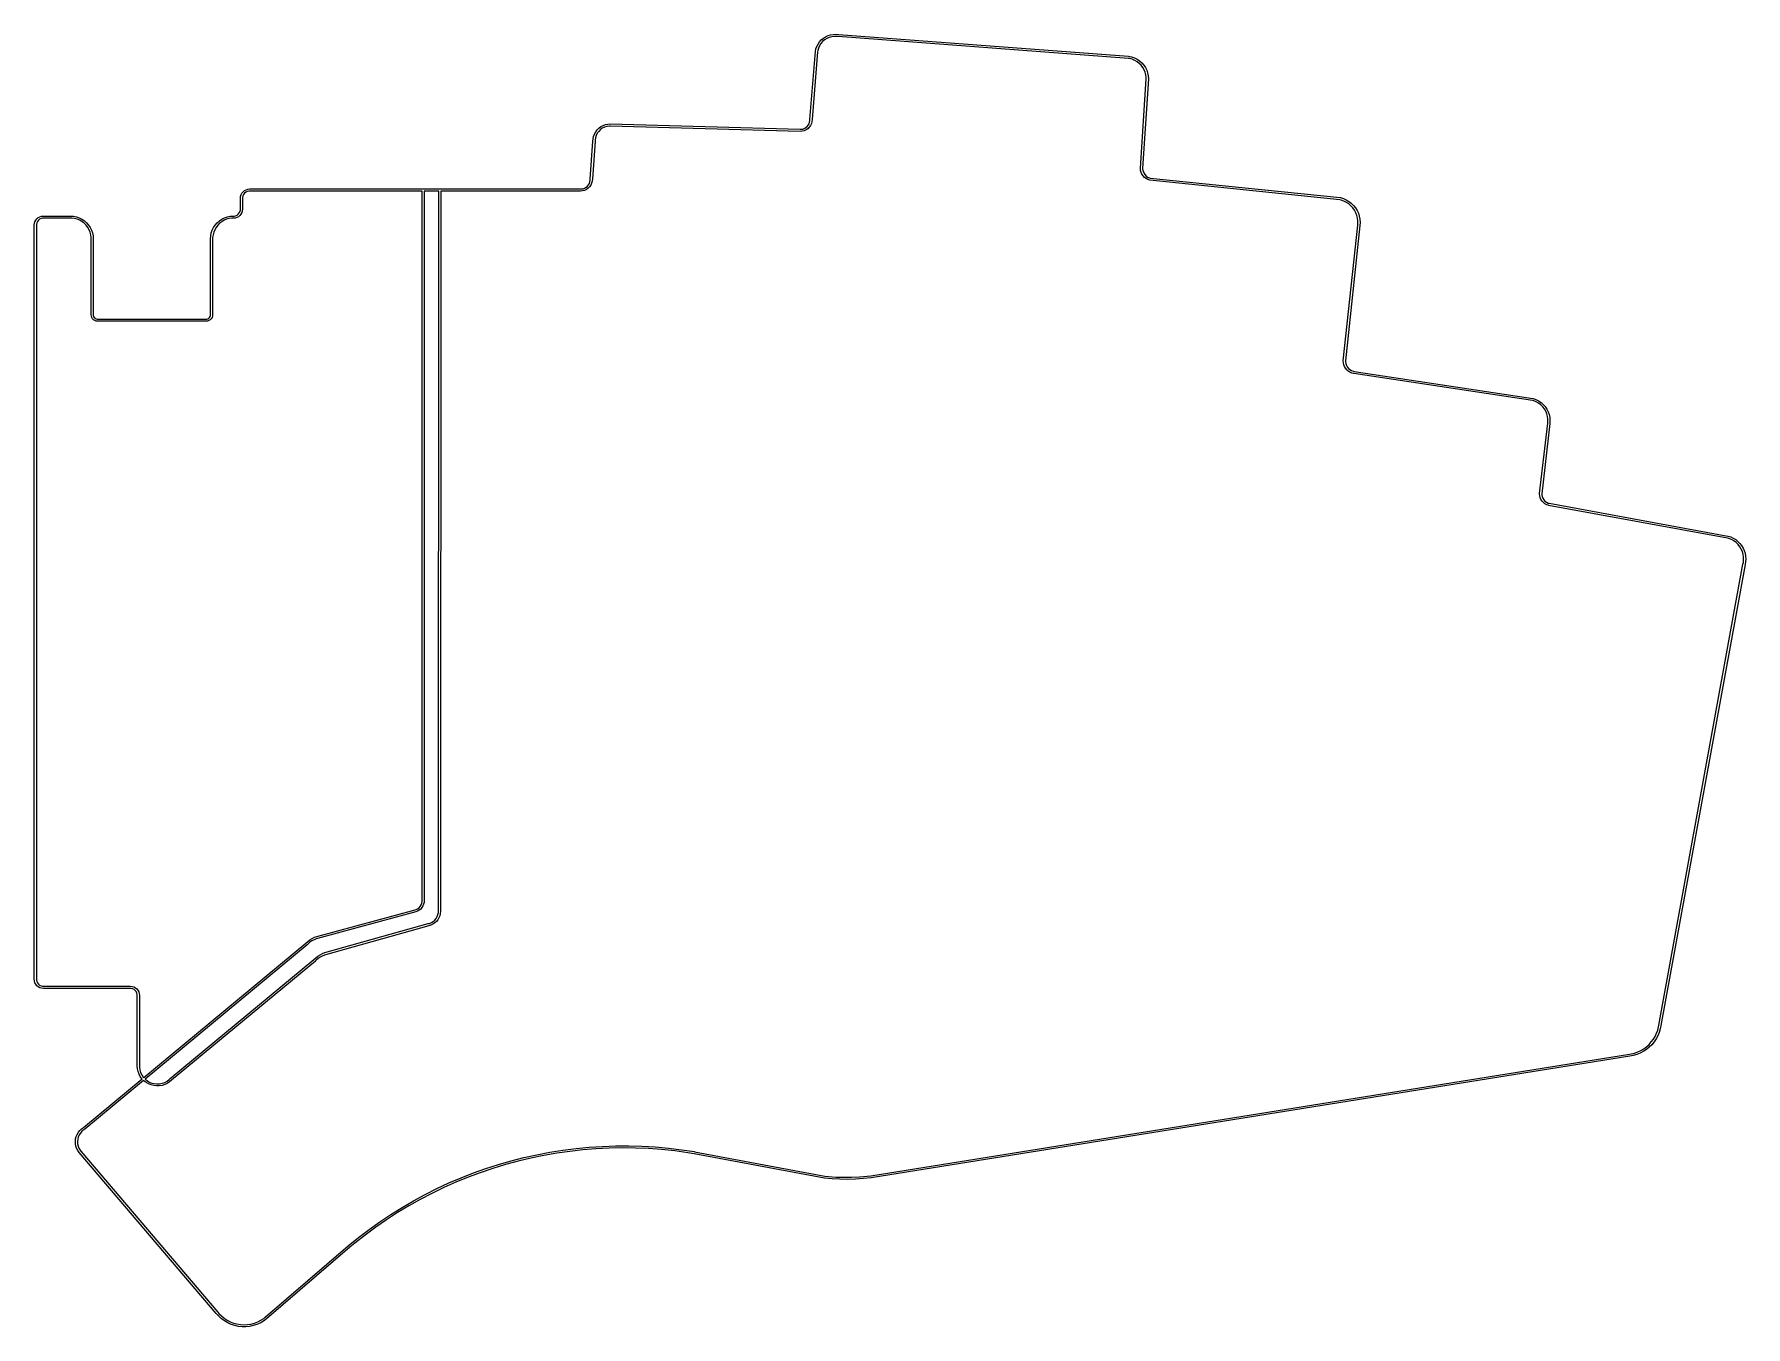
# Model space of a CAD drawing. Extents: x 33 to 193, y -142 to -21.
import ezdxf

# ---------------------------------------------------------------- set-up
doc = ezdxf.new("R2010")
doc.units = 0
doc.layers.add('BLACK', color=7, linetype='CONTINUOUS')

msp = doc.modelspace()

# ---------------------------------------------------------------- linework, layer by layer
at = {"layer": 'BLACK', "linetype": 'CONTINUOUS'}
for p, q in [((106.073, -22.5919), (106.125, -22.3476)), ((106.125, -22.3476), (106.208, -22.1121)), ((106.208, -22.1121), (106.321, -21.8897)), ((106.357, -22.265), (106.288, -22.4993)), ((106.321, -21.8897), (106.463, -21.684)), ((106.459, -22.0429), (106.357, -22.265)), ((106.591, -21.8377), (106.459, -22.0429)), ((106.463, -21.684), (106.63, -21.4988)), ((106.752, -21.6536), (106.591, -21.8377)), ((106.63, -21.4988), (106.821, -21.3372)), ((106.937, -21.4943), (106.752, -21.6536)), ((106.821, -21.3372), (107.031, -21.202)), ((107.143, -21.3633), (106.937, -21.4943)), ((107.031, -21.202), (107.256, -21.0955)), ((107.366, -21.2632), (107.143, -21.3633)), ((107.256, -21.0955), (107.494, -21.0197)), ((107.601, -21.196), (107.366, -21.2632)), ((107.494, -21.0197), (107.74, -20.9757)), ((107.843, -21.1631), (107.601, -21.196)), ((107.74, -20.9757), (107.99, -20.9645)), ((108.087, -21.1653), (107.843, -21.1631)), ((107.99, -20.9645), (108.23, -20.9854)), ((108.208, -21.1838), (108.087, -21.1653)), ((108.212, -21.1833), (108.208, -21.1837)), ((108.208, -21.1837), (108.208, -21.1838)), ((108.216, -21.1846), (108.212, -21.1833)), ((135.386, -23.2314), (108.216, -21.1846)), ((108.23, -20.9854), (108.231, -20.9852)), ((108.231, -20.9852), (135.404, -23.0322)), ((105.564, -28.9481), (106.072, -22.5981)), ((106.271, -22.6172), (105.764, -28.964)), ((106.072, -22.5981), (106.073, -22.5954)), ((106.073, -22.5954), (106.073, -22.5919)), ((106.073, -22.5919), (106.073, -22.5919)), ((106.288, -22.4993), (106.271, -22.6172)), ((135.509, -23.2477), (135.386, -23.2314)), ((135.404, -23.0322), (135.407, -23.0332)), ((135.407, -23.0332), (135.41, -23.0328)), ((135.41, -23.0328), (135.41, -23.0328)), ((135.41, -23.0328), (135.683, -23.0875)), ((135.753, -23.3136), (135.509, -23.2477)), ((135.683, -23.0875), (135.947, -23.1775)), ((135.987, -23.4107), (135.753, -23.3136)), ((135.947, -23.1775), (136.196, -23.301)), ((136.206, -23.5374), (135.987, -23.4107)), ((136.196, -23.301), (136.428, -23.456)), ((136.406, -23.6916), (136.206, -23.5374)), ((136.585, -23.8707), (136.406, -23.6916)), ((136.428, -23.456), (136.637, -23.6399)), ((136.739, -24.0715), (136.585, -23.8707)), ((136.637, -23.6399), (136.82, -23.8495)), ((136.82, -23.8495), (136.975, -24.0812)), ((136.521, -33.5216), (137.06, -25.1429)), ((137.26, -25.1525), (136.721, -33.5312)), ((136.865, -24.2906), (136.739, -24.0715)), ((136.962, -24.5244), (136.865, -24.2906)), ((137.027, -24.7688), (136.962, -24.5244)), ((136.975, -24.0812), (137.098, -24.3311)), ((137.06, -25.0196), (137.027, -24.7688)), ((137.06, -25.1429), (137.06, -25.0196)), ((137.098, -24.3311), (137.188, -24.5949)), ((137.188, -24.5949), (137.242, -24.8681)), ((137.242, -24.8681), (137.26, -25.1461)), ((137.26, -25.1461), (137.259, -25.1496)), ((137.259, -25.1496), (137.26, -25.1525)), ((137.26, -25.1461), (137.26, -25.1461)), ((85.3099, -30.5305), (85.3908, -30.3135)), ((85.3908, -30.3135), (85.5019, -30.1101)), ((85.5484, -30.4415), (85.4791, -30.6546)), ((85.5019, -30.1101), (85.6408, -29.9246)), ((85.6502, -30.2418), (85.5484, -30.4415)), ((85.6408, -29.9246), (85.8046, -29.7608)), ((85.7819, -30.0605), (85.6502, -30.2418)), ((85.9404, -29.902), (85.7819, -30.0605)), ((85.8046, -29.7608), (85.9901, -29.6219)), ((86.1217, -29.7702), (85.9404, -29.902)), ((85.9901, -29.6219), (86.1934, -29.5109)), ((86.3214, -29.6685), (86.1217, -29.7702)), ((86.1934, -29.5109), (86.4105, -29.4299)), ((86.5346, -29.5992), (86.3214, -29.6685)), ((86.4105, -29.4299), (86.6369, -29.3807)), ((86.756, -29.5642), (86.5346, -29.5992)), ((86.6369, -29.3807), (86.868, -29.3641)), ((86.8681, -29.5641), (86.756, -29.5642)), ((86.868, -29.3641), (86.868, -29.3641)), ((86.868, -29.3641), (86.8696, -29.3645)), ((104.645, -30.072), (86.8681, -29.5641)), ((86.8681, -29.5641), (86.8681, -29.5641)), ((86.8696, -29.3645), (86.8709, -29.3641)), ((86.8709, -29.3641), (104.649, -29.872)), ((104.646, -30.0716), (104.645, -30.072)), ((104.648, -30.072), (104.646, -30.0716)), ((104.842, -30.055), (104.648, -30.072)), ((104.649, -29.872), (104.728, -29.872)), ((104.728, -29.872), (104.886, -29.8442)), ((105.03, -30.0047), (104.842, -30.055)), ((104.886, -29.8442), (105.037, -29.7894)), ((105.206, -29.9225), (105.03, -30.0047)), ((105.037, -29.7894), (105.175, -29.7092)), ((105.175, -29.7092), (105.298, -29.6062)), ((105.365, -29.8109), (105.206, -29.9225)), ((105.298, -29.6062), (105.401, -29.4834)), ((105.503, -29.6734), (105.365, -29.8109)), ((105.401, -29.4834), (105.481, -29.3446)), ((105.481, -29.3446), (105.536, -29.194)), ((105.614, -29.514), (105.503, -29.6734)), ((105.536, -29.194), (105.564, -29.0362)), ((105.565, -28.9517), (105.564, -28.9481)), ((105.564, -28.9561), (105.565, -28.9517)), ((105.564, -29.0362), (105.564, -28.9561)), ((105.697, -29.3377), (105.614, -29.514)), ((105.747, -29.1498), (105.697, -29.3377)), ((105.763, -28.9652), (105.747, -29.1498)), ((105.764, -28.964), (105.763, -28.9652)), ((84.9903, -34.5369), (85.2443, -30.9809)), ((85.4438, -30.9952), (85.1897, -34.5511)), ((85.2443, -30.9809), (85.2446, -30.9802)), ((85.2446, -30.9802), (85.2606, -30.7569)), ((85.2606, -30.7569), (85.3099, -30.5305)), ((85.444, -30.9881), (85.443, -30.992)), ((85.443, -30.992), (85.4438, -30.9952)), ((85.4441, -30.876), (85.444, -30.9881)), ((85.4791, -30.6546), (85.4441, -30.876)), ((136.522, -33.5245), (136.521, -33.5216)), ((136.521, -33.528), (136.522, -33.5245)), ((136.536, -33.7173), (136.521, -33.528)), ((136.721, -33.5312), (136.721, -33.618)), ((136.721, -33.618), (136.755, -33.7947)), ((84.6014, -35.2972), (84.7242, -35.1942)), ((84.7242, -35.1942), (84.8272, -35.0714)), ((84.9289, -35.2614), (84.7913, -35.3989)), ((84.8272, -35.0714), (84.9073, -34.9326)), ((84.9073, -34.9326), (84.9622, -34.782)), ((85.0405, -35.102), (84.9289, -35.2614)), ((84.9622, -34.782), (84.99, -34.6241)), ((84.99, -34.544), (84.991, -34.5401)), ((84.99, -34.6241), (84.99, -34.544)), ((84.991, -34.5401), (84.9903, -34.5369)), ((85.1227, -34.9257), (85.0405, -35.102)), ((85.173, -34.7378), (85.1227, -34.9257)), ((85.1893, -34.5523), (85.173, -34.7378)), ((85.1897, -34.5511), (85.1893, -34.5523)), ((136.583, -33.9014), (136.536, -33.7173)), ((136.66, -34.0752), (136.583, -33.9014)), ((136.764, -34.2341), (136.66, -34.0752)), ((136.755, -33.7947), (136.821, -33.962)), ((136.893, -34.3736), (136.764, -34.2341)), ((136.821, -33.962), (136.918, -34.1137)), ((137.043, -34.4899), (136.893, -34.3736)), ((136.918, -34.1137), (137.042, -34.2444)), ((137.042, -34.2444), (137.188, -34.3495)), ((137.21, -34.5799), (137.043, -34.4899)), ((137.188, -34.3495), (137.351, -34.4253)), ((137.39, -34.6411), (137.21, -34.5799)), ((137.351, -34.4253), (137.431, -34.4453)), ((137.398, -34.6409), (137.39, -34.6411)), ((137.404, -34.6435), (137.398, -34.6409)), ((155.203, -36.4695), (137.404, -34.6435)), ((137.431, -34.4453), (155.23, -36.2713)), ((52.224, -36.322), (52.2406, -36.1539)), ((52.224, -36.3221), (52.224, -36.322)), ((52.224, -37.3381), (52.224, -36.3221)), ((52.224, -36.3221), (52.224, -36.3221)), ((52.2406, -36.1539), (52.2897, -35.9922)), ((52.2897, -35.9922), (52.3694, -35.8432)), ((52.3694, -35.8432), (52.4766, -35.7126)), ((52.4241, -36.2475), (52.424, -36.3221)), ((52.424, -36.3221), (52.424, -37.3381)), ((52.4573, -36.1021), (52.4241, -36.2475)), ((52.522, -35.9677), (52.4573, -36.1021)), ((52.4766, -35.7126), (52.6072, -35.6054)), ((52.615, -35.8511), (52.522, -35.9677)), ((52.6072, -35.6054), (52.7562, -35.5258)), ((52.7316, -35.7581), (52.615, -35.8511)), ((52.866, -35.6933), (52.7316, -35.7581)), ((52.7562, -35.5258), (52.9179, -35.4767)), ((53.0115, -35.6602), (52.866, -35.6933)), ((52.9179, -35.4767), (53.0857, -35.4602)), ((53.0861, -35.6601), (53.0115, -35.6602)), ((53.0857, -35.4602), (53.086, -35.4601)), ((53.086, -35.4601), (53.086, -35.4601)), ((53.086, -35.4601), (53.086, -35.4601)), ((53.086, -35.4601), (53.086, -35.4601)), ((53.086, -35.4601), (69.2883, -35.4601)), ((53.0861, -35.6601), (53.0861, -35.6601)), ((69.242, -35.6601), (53.0861, -35.6601)), ((69.242, -102.108), (69.242, -35.6601)), ((69.2883, -35.4601), (69.3087, -35.4667)), ((69.3087, -35.4667), (69.3111, -35.465)), ((69.3111, -35.465), (69.327, -35.465)), ((69.327, -35.465), (69.342, -35.4601)), ((69.342, -35.4601), (84.0739, -35.46)), ((69.442, -35.6601), (69.442, -102.108)), ((70.8126, -35.6601), (69.442, -35.6601)), ((70.766, -103.124), (70.8126, -35.6601)), ((71.0126, -35.6601), (70.966, -103.124)), ((84.0739, -35.66), (71.0126, -35.6601)), ((84.0739, -35.46), (84.0739, -35.46)), ((84.0739, -35.46), (84.0739, -35.46)), ((84.0739, -35.46), (84.1541, -35.46)), ((84.2677, -35.6431), (84.0739, -35.66)), ((84.0739, -35.66), (84.0739, -35.66)), ((84.1541, -35.46), (84.3119, -35.4322)), ((84.4556, -35.5927), (84.2677, -35.6431)), ((84.3119, -35.4322), (84.4626, -35.3774)), ((84.632, -35.5105), (84.4556, -35.5927)), ((84.4626, -35.3774), (84.6014, -35.2972)), ((84.7913, -35.3989), (84.632, -35.5105)), ((155.326, -36.4988), (155.203, -36.4695)), ((155.23, -36.2713), (155.235, -36.2737)), ((155.235, -36.2737), (155.243, -36.2735)), ((155.243, -36.2735), (155.52, -36.3574)), ((155.575, -36.5911), (155.326, -36.4988)), ((155.52, -36.3574), (155.784, -36.4741)), ((155.811, -36.7127), (155.575, -36.5911)), ((155.784, -36.4741), (156.033, -36.6217)), ((156.031, -36.8618), (155.811, -36.7127)), ((156.231, -37.0363), (156.031, -36.8618)), ((156.033, -36.6217), (156.262, -36.7982)), ((156.262, -36.7982), (156.469, -37.001)), ((32.9857, -38.5322), (33.0654, -38.3832)), ((33.0654, -38.3832), (33.1726, -38.2526)), ((33.1726, -38.2526), (33.3032, -38.1454)), ((33.311, -38.3911), (33.218, -38.5077)), ((33.3032, -38.1454), (33.4522, -38.0658)), ((33.4276, -38.2981), (33.311, -38.3911)), ((33.562, -38.2333), (33.4276, -38.2981)), ((33.4522, -38.0658), (33.6139, -38.0167)), ((33.7075, -38.2002), (33.562, -38.2333)), ((33.6139, -38.0167), (33.7817, -38.0002)), ((33.7821, -38.2001), (33.7075, -38.2002)), ((33.7817, -38.0002), (33.782, -38.0001)), ((33.782, -38.0001), (33.782, -38.0001)), ((33.782, -38.0001), (33.782, -38.0001)), ((33.782, -38.0001), (33.782, -38.0001)), ((33.782, -38.0001), (36.322, -38.0001)), ((36.322, -38.2001), (33.7821, -38.2001)), ((33.7821, -38.2001), (33.7821, -38.2001)), ((36.322, -38.0001), (36.3221, -38.0001)), ((36.4487, -38.2001), (36.322, -38.2001)), ((36.3221, -38.0001), (36.6003, -38.0183)), ((36.6998, -38.2331), (36.4487, -38.2001)), ((36.6003, -38.0183), (36.8738, -38.0727)), ((36.9444, -38.2987), (36.6998, -38.2331)), ((36.8738, -38.0727), (37.1379, -38.1624)), ((37.1784, -38.3956), (36.9444, -38.2987)), ((37.1379, -38.1624), (37.388, -38.2857)), ((37.3977, -38.5222), (37.1784, -38.3956)), ((37.388, -38.2857), (37.6199, -38.4406)), ((37.6199, -38.4406), (37.8296, -38.6245)), ((50.0545, -38.6245), (50.2642, -38.4407)), ((50.2642, -38.4407), (50.4961, -38.2857)), ((50.7057, -38.3956), (50.4864, -38.5222)), ((50.4961, -38.2857), (50.7462, -38.1624)), ((50.9397, -38.2987), (50.7057, -38.3956)), ((50.7462, -38.1624), (51.0103, -38.0727)), ((51.1843, -38.2331), (50.9397, -38.2987)), ((51.0103, -38.0727), (51.2838, -38.0183)), ((51.4354, -38.2001), (51.1843, -38.2331)), ((51.2838, -38.0183), (51.562, -38.0001)), ((51.562, -38.2001), (51.4354, -38.2001)), ((51.562, -38.0001), (51.562, -38.0001)), ((51.562, -38.0001), (51.562, -38.0001)), ((51.562, -38.0001), (51.5621, -38.0001)), ((51.7302, -38.1836), (51.562, -38.2001)), ((51.562, -38.2001), (51.562, -38.2001)), ((51.562, -38.2001), (51.562, -38.2001)), ((51.5621, -38.0001), (51.5621, -38.0001)), ((51.5621, -38.0001), (51.5624, -38.0001)), ((51.5624, -38.0001), (51.6366, -38.0002)), ((51.6366, -38.0002), (51.7821, -37.967)), ((51.8919, -38.1345), (51.7302, -38.1836)), ((51.7821, -37.967), (51.9165, -37.9022)), ((52.041, -38.0549), (51.8919, -38.1345)), ((51.9165, -37.9022), (52.0332, -37.8092)), ((52.0332, -37.8092), (52.1262, -37.6926)), ((52.1716, -37.9477), (52.041, -38.0549)), ((52.1262, -37.6926), (52.1909, -37.5581)), ((52.2788, -37.817), (52.1716, -37.9477)), ((52.1909, -37.5581), (52.2241, -37.4127)), ((52.2241, -37.4127), (52.224, -37.3381)), ((52.224, -37.3381), (52.224, -37.3381)), ((52.224, -37.3381), (52.224, -37.3381)), ((52.3585, -37.668), (52.2788, -37.817)), ((52.4075, -37.5062), (52.3585, -37.668)), ((52.424, -37.3381), (52.4075, -37.5062)), ((52.424, -37.3381), (52.424, -37.3381)), ((156.409, -37.2336), (156.231, -37.0363)), ((156.562, -37.4509), (156.409, -37.2336)), ((156.469, -37.001), (156.649, -37.2272)), ((156.688, -37.685), (156.562, -37.4509)), ((156.649, -37.2272), (156.801, -37.4734)), ((156.784, -37.9325), (156.688, -37.685)), ((156.85, -38.1899), (156.784, -37.9325)), ((156.801, -37.4734), (156.922, -37.7361)), ((156.885, -38.4533), (156.85, -38.1899)), ((156.887, -38.7189), (156.885, -38.4533)), ((156.922, -37.7361), (157.011, -38.0115)), ((157.011, -38.0115), (157.066, -38.2955)), ((157.066, -38.2955), (157.086, -38.5841)), ((32.92, -38.862), (32.9366, -38.6939)), ((32.92, -38.8621), (32.92, -38.862)), ((32.92, -109.474), (32.92, -38.8621)), ((32.92, -38.8621), (32.92, -38.8621)), ((32.9366, -38.6939), (32.9857, -38.5322)), ((33.1201, -38.7875), (33.12, -38.8621)), ((33.12, -38.8621), (33.12, -109.474)), ((33.1533, -38.6421), (33.1201, -38.7875)), ((33.218, -38.5077), (33.1533, -38.6421)), ((37.5986, -38.6764), (37.3977, -38.5222)), ((37.7777, -38.8555), (37.5986, -38.6764)), ((37.9319, -39.0564), (37.7777, -38.8555)), ((37.8296, -38.6245), (38.0135, -38.8342)), ((38.0585, -39.2757), (37.9319, -39.0564)), ((38.0135, -38.8342), (38.1684, -39.0661)), ((38.1554, -39.5097), (38.0585, -39.2757)), ((38.221, -39.7543), (38.1554, -39.5097)), ((38.1684, -39.0661), (38.2917, -39.3162)), ((38.254, -40.0054), (38.221, -39.7543)), ((38.254, -40.1321), (38.254, -40.0054)), ((38.2917, -39.3162), (38.3814, -39.5803)), ((38.3814, -39.5803), (38.4358, -39.8538)), ((38.4358, -39.8538), (38.454, -40.132)), ((49.43, -40.1321), (49.4483, -39.8538)), ((49.4483, -39.8538), (49.5027, -39.5803)), ((49.5027, -39.5803), (49.5924, -39.3162)), ((49.5924, -39.3162), (49.7157, -39.0661)), ((49.6301, -40.0054), (49.63, -40.1321)), ((49.6631, -39.7543), (49.6301, -40.0054)), ((49.7287, -39.5097), (49.6631, -39.7543)), ((49.7157, -39.0661), (49.8706, -38.8342)), ((49.8256, -39.2757), (49.7287, -39.5097)), ((49.9522, -39.0564), (49.8256, -39.2757)), ((49.8706, -38.8342), (50.0545, -38.6245)), ((50.1064, -38.8555), (49.9522, -39.0564)), ((50.2855, -38.6764), (50.1064, -38.8555)), ((50.4864, -38.5222), (50.2855, -38.6764)), ((155.51, -51.5513), (156.873, -38.8513)), ((157.071, -38.8727), (155.709, -51.5673)), ((156.873, -38.851), (156.887, -38.7189)), ((156.873, -38.8512), (156.873, -38.851)), ((156.873, -38.8513), (156.873, -38.8512)), ((157.086, -38.5841), (157.071, -38.8726)), ((157.071, -38.8726), (157.071, -38.8727)), ((38.254, -47.2441), (38.254, -40.1321)), ((38.254, -40.1321), (38.254, -40.1321)), ((38.454, -40.132), (38.454, -40.1321)), ((38.454, -40.1321), (38.454, -40.1321)), ((38.454, -40.1321), (38.454, -40.1321)), ((38.454, -40.1321), (38.454, -40.1321)), ((38.454, -40.1321), (38.454, -47.2441)), ((49.43, -47.2441), (49.43, -40.1321)), ((49.43, -40.1321), (49.43, -40.1321)), ((49.43, -40.1321), (49.43, -40.1321)), ((49.63, -40.1321), (49.63, -47.2441)), ((38.2693, -47.3794), (38.254, -47.2441)), ((38.254, -47.2441), (38.254, -47.2441)), ((38.3142, -47.5079), (38.2693, -47.3794)), ((38.3867, -47.6232), (38.3142, -47.5079)), ((38.483, -47.7194), (38.3867, -47.6232)), ((38.454, -47.2441), (38.454, -47.2441)), ((38.454, -47.2441), (38.454, -47.2441)), ((38.454, -47.2441), (38.454, -47.2441)), ((38.454, -47.2441), (38.454, -47.2441)), ((38.454, -47.2441), (38.454, -47.2978)), ((38.454, -47.2978), (38.4818, -47.4016)), ((38.4818, -47.4016), (38.5355, -47.4946)), ((38.5982, -47.7919), (38.483, -47.7194)), ((38.5355, -47.4946), (38.6115, -47.5706)), ((38.7268, -47.8368), (38.5982, -47.7919)), ((38.6115, -47.5706), (38.7046, -47.6243)), ((38.7046, -47.6243), (38.8083, -47.6521)), ((38.862, -47.8521), (38.7268, -47.8368)), ((38.8083, -47.6521), (38.862, -47.6521)), ((38.862, -47.6521), (38.862, -47.6521)), ((38.862, -47.6521), (38.862, -47.6521)), ((38.862, -47.6521), (49.022, -47.6521)), ((38.8621, -47.8521), (38.862, -47.8521)), ((38.862, -47.8521), (38.862, -47.8521)), ((49.022, -47.8521), (38.8621, -47.8521)), ((49.022, -47.6521), (49.0221, -47.6521)), ((49.1574, -47.8369), (49.022, -47.8521)), ((49.022, -47.8521), (49.022, -47.8521)), ((49.0221, -47.6521), (49.0221, -47.6521)), ((49.0221, -47.6521), (49.0221, -47.6521)), ((49.0221, -47.6521), (49.0223, -47.6521)), ((49.0223, -47.6521), (49.0758, -47.6522)), ((49.0758, -47.6522), (49.1796, -47.6243)), ((49.2859, -47.7919), (49.1574, -47.8369)), ((49.1796, -47.6243), (49.2726, -47.5706)), ((49.2726, -47.5706), (49.3486, -47.4946)), ((49.4012, -47.7195), (49.2859, -47.7919)), ((49.3486, -47.4946), (49.4023, -47.4016)), ((49.4975, -47.6232), (49.4012, -47.7195)), ((49.4023, -47.4016), (49.4301, -47.2978)), ((49.4301, -47.2978), (49.43, -47.2441)), ((49.43, -47.2441), (49.4301, -47.2441)), ((49.4301, -47.2441), (49.43, -47.2441)), ((49.5699, -47.5079), (49.4975, -47.6232)), ((49.6148, -47.3794), (49.5699, -47.5079)), ((49.63, -47.2441), (49.6148, -47.3794)), ((49.63, -47.2441), (49.63, -47.2441)), ((155.509, -51.562), (155.511, -51.5561)), ((155.523, -51.7457), (155.509, -51.562)), ((155.509, -51.562), (155.509, -51.562)), ((155.511, -51.5561), (155.51, -51.5513)), ((155.565, -51.9252), (155.523, -51.7457)), ((155.634, -52.0962), (155.565, -51.9252)), ((155.728, -52.2547), (155.634, -52.0962)), ((155.709, -51.5673), (155.71, -51.6488)), ((155.71, -51.6488), (155.739, -51.8198)), ((155.844, -52.3972), (155.728, -52.2547)), ((155.739, -51.8198), (155.798, -51.9832)), ((155.798, -51.9832), (155.883, -52.1343)), ((155.982, -52.5203), (155.844, -52.3972)), ((155.883, -52.1343), (155.993, -52.2685)), ((156.136, -52.6211), (155.982, -52.5203)), ((155.993, -52.2685), (156.124, -52.3819)), ((156.124, -52.3819), (156.273, -52.4713)), ((156.304, -52.6973), (156.136, -52.6211)), ((156.273, -52.4713), (156.435, -52.5339)), ((156.481, -52.7471), (156.304, -52.6973)), ((156.435, -52.5339), (156.518, -52.5505)), ((156.484, -52.7469), (156.481, -52.7471)), ((156.481, -52.7471), (156.481, -52.7471)), ((156.486, -52.7479), (156.484, -52.7469)), ((173.238, -55.2724), (156.486, -52.7479)), ((156.518, -52.5505), (173.274, -55.0755)), ((173.355, -55.3042), (173.238, -55.2724)), ((173.274, -55.0755), (173.279, -55.0779)), ((173.279, -55.0779), (173.285, -55.0779)), ((173.285, -55.0779), (173.285, -55.0779)), ((173.285, -55.0779), (173.549, -55.1686)), ((173.589, -55.4019), (173.355, -55.3042)), ((173.549, -55.1686), (173.799, -55.2926)), ((173.808, -55.5292), (173.589, -55.4019)), ((173.799, -55.2926), (174.03, -55.448)), ((174.008, -55.6837), (173.808, -55.5292)), ((174.188, -55.863), (174.008, -55.6837)), ((174.03, -55.448), (174.239, -55.632)), ((174.342, -56.0639), (174.188, -55.863)), ((174.239, -55.632), (174.423, -55.8416)), ((174.469, -56.2831), (174.342, -56.0639)), ((174.423, -55.8416), (174.578, -56.0733)), ((174.578, -56.0733), (174.702, -56.3231)), ((173.891, -63.9966), (174.653, -57.3926)), ((174.851, -57.4165), (174.09, -64.0138)), ((174.567, -56.517), (174.469, -56.2831)), ((174.633, -56.7615), (174.567, -56.517)), ((174.667, -57.0126), (174.633, -56.7615)), ((174.653, -57.3917), (174.669, -57.266)), ((174.653, -57.3922), (174.653, -57.3917)), ((174.653, -57.3917), (174.653, -57.3917)), ((174.653, -57.3926), (174.653, -57.3922)), ((174.669, -57.266), (174.667, -57.0126)), ((174.702, -56.3231), (174.793, -56.5868)), ((174.793, -56.5868), (174.848, -56.86)), ((174.848, -56.86), (174.868, -57.1382)), ((174.868, -57.1382), (174.851, -57.4153)), ((174.851, -57.4153), (174.851, -57.4155)), ((174.851, -57.4155), (174.851, -57.4164)), ((174.851, -57.4164), (174.851, -57.4165)), ((174.851, -57.4165), (174.851, -57.4165)), ((173.89, -64.0081), (173.892, -64.0017)), ((173.905, -64.1922), (173.89, -64.0081)), ((173.89, -64.0081), (173.89, -64.0081)), ((173.892, -64.0017), (173.891, -63.9966)), ((174.09, -64.0138), (174.09, -64.0951)), ((174.09, -64.0951), (174.123, -64.266)), ((173.951, -64.3712), (173.905, -64.1922)), ((174.025, -64.5403), (173.951, -64.3712)), ((174.126, -64.6949), (174.025, -64.5403)), ((174.123, -64.266), (174.187, -64.4277)), ((174.252, -64.8306), (174.126, -64.6949)), ((174.187, -64.4277), (174.281, -64.5743)), ((174.398, -64.9437), (174.252, -64.8306)), ((174.281, -64.5743), (174.4, -64.7008)), ((174.56, -65.0313), (174.398, -64.9437)), ((174.4, -64.7008), (174.542, -64.8024)), ((174.542, -64.8024), (174.699, -64.8757)), ((174.735, -65.0907), (174.56, -65.0313)), ((174.699, -64.8757), (174.781, -64.8959)), ((174.739, -65.0907), (174.735, -65.0907)), ((174.735, -65.0907), (174.735, -65.0907)), ((174.742, -65.0921), (174.739, -65.0907)), ((191.495, -68.1698), (174.742, -65.0921)), ((174.781, -64.8959), (191.534, -67.9737)), ((191.619, -68.2008), (191.495, -68.1698)), ((191.534, -67.9737), (191.537, -67.9751)), ((191.537, -67.9751), (191.54, -67.975)), ((191.54, -67.975), (191.54, -67.975)), ((191.54, -67.975), (191.793, -68.0547)), ((191.862, -68.2968), (191.619, -68.2008)), ((191.793, -68.0547), (192.034, -68.1643)), ((192.09, -68.4237), (191.862, -68.2968)), ((192.034, -68.1643), (192.261, -68.3021)), ((192.3, -68.5793), (192.09, -68.4237)), ((192.261, -68.3021), (192.469, -68.4663)), ((192.488, -68.7611), (192.3, -68.5793)), ((192.469, -68.4663), (192.655, -68.6543)), ((192.651, -68.9658), (192.488, -68.7611)), ((192.655, -68.6543), (192.818, -68.8634)), ((192.818, -68.8634), (192.955, -69.0907)), ((192.786, -69.19), (192.651, -68.9658)), ((192.89, -69.4298), (192.786, -69.19)), ((192.962, -69.6812), (192.89, -69.4298)), ((192.943, -70.5878), (192.975, -70.461)), ((192.955, -69.0907), (193.063, -69.3327)), ((193, -69.9398), (192.962, -69.6812)), ((192.975, -70.461), (193.005, -70.2012)), ((193.005, -70.2012), (193, -69.9398)), ((193.063, -69.3327), (193.141, -69.5859)), ((193.186, -70.3758), (193.138, -70.6295)), ((193.141, -69.5859), (193.187, -69.8468)), ((193.203, -70.1113), (193.186, -70.3758)), ((193.187, -69.8468), (193.203, -70.1113)), ((185.068, -113.769), (192.942, -70.5941)), ((193.138, -70.63), (185.264, -113.805)), ((192.942, -70.5941), (192.943, -70.5915)), ((192.943, -70.5915), (192.943, -70.5878)), ((192.943, -70.5878), (192.943, -70.5878)), ((193.138, -70.6295), (193.138, -70.63)), ((69.0669, -102.653), (69.153, -102.511)), ((69.153, -102.511), (69.212, -102.355)), ((69.212, -102.355), (69.242, -102.191)), ((69.242, -102.191), (69.242, -102.108)), ((69.242, -102.108), (69.242, -102.108)), ((69.242, -102.108), (69.242, -102.108)), ((69.3864, -102.456), (69.3182, -102.619)), ((69.4281, -102.284), (69.3864, -102.456)), ((69.442, -102.108), (69.4281, -102.284)), ((69.442, -102.108), (69.442, -102.108)), ((59.3887, -105.464), (68.6011, -102.982)), ((68.6544, -103.175), (59.4431, -105.657)), ((68.6011, -102.982), (68.6781, -102.958)), ((68.656, -103.174), (68.6544, -103.175)), ((68.6582, -103.173), (68.656, -103.174)), ((68.8223, -103.108), (68.6582, -103.174)), ((68.6582, -103.174), (68.6582, -103.173)), ((68.6781, -102.958), (68.8255, -102.88)), ((68.9739, -103.017), (68.8223, -103.108)), ((68.8255, -102.88), (68.9565, -102.778)), ((68.9565, -102.778), (69.0669, -102.653)), ((69.1093, -102.903), (68.9739, -103.017)), ((69.225, -102.769), (69.1093, -102.903)), ((69.3182, -102.619), (69.225, -102.769)), ((69.925, -104.251), (70.1127, -104.179)), ((70.1127, -104.179), (70.2851, -104.075)), ((70.2851, -104.075), (70.4374, -103.943)), ((70.5867, -104.07), (70.4314, -104.21)), ((70.4374, -103.943), (70.5649, -103.788)), ((70.5649, -103.788), (70.6639, -103.612)), ((70.719, -103.909), (70.5867, -104.07)), ((70.6639, -103.612), (70.7316, -103.423)), ((70.8252, -103.729), (70.719, -103.909)), ((70.7316, -103.423), (70.766, -103.225)), ((70.766, -103.225), (70.766, -103.124)), ((70.766, -103.124), (70.7661, -103.124)), ((70.7661, -103.124), (70.766, -103.124)), ((70.9028, -103.536), (70.8252, -103.729)), ((70.9502, -103.332), (70.9028, -103.536)), ((70.966, -103.124), (70.9502, -103.332)), ((70.966, -103.124), (70.966, -103.124)), ((58.7262, -105.789), (58.9349, -105.661)), ((59.1306, -105.781), (58.9324, -105.891)), ((58.9349, -105.661), (59.1546, -105.553)), ((59.3382, -105.691), (59.1306, -105.781)), ((59.1546, -105.553), (59.3835, -105.466)), ((59.4431, -105.657), (59.3382, -105.691)), ((59.3835, -105.466), (59.3835, -105.466)), ((59.3835, -105.466), (59.3866, -105.466)), ((59.3866, -105.466), (59.3887, -105.464)), ((60.1496, -106.988), (69.819, -104.273)), ((69.8731, -104.465), (60.2056, -107.18)), ((69.819, -104.273), (69.8225, -104.273)), ((69.8225, -104.273), (69.8264, -104.271)), ((69.8264, -104.271), (69.925, -104.251)), ((69.8264, -104.271), (69.8264, -104.271)), ((69.8739, -104.465), (69.8731, -104.465)), ((70.0667, -104.411), (69.8739, -104.465)), ((70.2567, -104.324), (70.0667, -104.411)), ((70.4314, -104.21), (70.2567, -104.324)), ((43.1701, -118.688), (58.3562, -106.095)), ((58.4839, -106.249), (43.3069, -118.835)), ((58.3562, -106.095), (58.5305, -105.936)), ((58.3562, -106.095), (58.3562, -106.095)), ((58.4862, -106.245), (58.4839, -106.249)), ((58.4908, -106.243), (58.4862, -106.245)), ((58.5708, -106.163), (58.4908, -106.243)), ((58.4908, -106.243), (58.4908, -106.243)), ((58.5305, -105.936), (58.7262, -105.789)), ((58.7452, -106.018), (58.5708, -106.163)), ((58.9324, -105.891), (58.7452, -106.018)), ((59.2924, -107.46), (59.4882, -107.313)), ((59.4882, -107.313), (59.6969, -107.185)), ((59.8926, -107.305), (59.6944, -107.415)), ((59.6969, -107.185), (59.9166, -107.077)), ((60.1002, -107.215), (59.8926, -107.305)), ((59.9166, -107.077), (60.1455, -106.99)), ((60.2056, -107.18), (60.1002, -107.215)), ((60.1455, -106.99), (60.1455, -106.99)), ((60.1455, -106.99), (60.148, -106.99)), ((60.148, -106.99), (60.1496, -106.988)), ((45.6498, -118.776), (59.1183, -107.619)), ((59.2458, -107.773), (45.7774, -118.93)), ((59.1183, -107.619), (59.2924, -107.46)), ((59.1183, -107.619), (59.1183, -107.619)), ((59.2481, -107.769), (59.2458, -107.773)), ((59.2528, -107.767), (59.2481, -107.769)), ((59.3328, -107.687), (59.2528, -107.767)), ((59.5072, -107.542), (59.3328, -107.687)), ((59.6944, -107.415), (59.5072, -107.542)), ((32.9366, -109.642), (32.92, -109.474)), ((32.92, -109.474), (32.92, -109.474)), ((32.9856, -109.804), (32.9366, -109.642)), ((33.0653, -109.953), (32.9856, -109.804)), ((33.1725, -110.084), (33.0653, -109.953)), ((33.12, -109.474), (33.12, -109.474)), ((33.12, -109.474), (33.12, -109.474)), ((33.12, -109.474), (33.12, -109.474)), ((33.12, -109.474), (33.12, -109.474)), ((33.12, -109.474), (33.12, -109.549)), ((33.12, -109.549), (33.1532, -109.694)), ((33.1532, -109.694), (33.218, -109.829)), ((33.3031, -110.191), (33.1725, -110.084)), ((33.218, -109.829), (33.311, -109.945)), ((33.4522, -110.27), (33.3031, -110.191)), ((33.311, -109.945), (33.4276, -110.038)), ((33.4276, -110.038), (33.562, -110.103)), ((33.6139, -110.32), (33.4522, -110.27)), ((33.562, -110.103), (33.7075, -110.136)), ((33.782, -110.336), (33.6139, -110.32)), ((33.7075, -110.136), (33.782, -110.136)), ((33.782, -110.136), (33.782, -110.136)), ((33.782, -110.136), (33.782, -110.136)), ((33.782, -110.136), (41.91, -110.136)), ((33.7821, -110.336), (33.782, -110.336)), ((33.782, -110.336), (33.782, -110.336)), ((41.91, -110.336), (33.7821, -110.336)), ((41.91, -110.136), (41.91, -110.136)), ((41.91, -110.136), (41.9101, -110.136)), ((41.9846, -110.336), (41.91, -110.336)), ((41.9101, -110.136), (42.0782, -110.153)), ((42.1301, -110.369), (41.9846, -110.336)), ((42.0782, -110.153), (42.2399, -110.202)), ((42.2645, -110.434), (42.1301, -110.369)), ((42.2399, -110.202), (42.3889, -110.281)), ((42.3811, -110.527), (42.2645, -110.434)), ((42.4741, -110.644), (42.3811, -110.527)), ((42.3889, -110.281), (42.5196, -110.389)), ((42.5196, -110.389), (42.6268, -110.519)), ((42.6268, -110.519), (42.7064, -110.668)), ((42.5388, -110.778), (42.4741, -110.644)), ((42.572, -110.923), (42.5388, -110.778)), ((42.572, -110.998), (42.572, -110.923)), ((42.572, -117.602), (42.572, -110.998)), ((42.572, -110.998), (42.572, -110.998)), ((42.7064, -110.668), (42.7555, -110.83)), ((42.7555, -110.83), (42.772, -110.998)), ((42.772, -110.998), (42.772, -110.998)), ((42.772, -110.998), (42.772, -110.998)), ((42.772, -110.998), (42.772, -110.998)), ((42.772, -110.998), (42.772, -110.998)), ((42.772, -110.998), (42.772, -117.602)), ((185.043, -113.93), (185.067, -113.772)), ((185.067, -113.772), (185.068, -113.77)), ((185.068, -113.77), (185.068, -113.769)), ((184.143, -115.593), (184.359, -115.358)), ((184.359, -115.358), (184.551, -115.102)), ((184.615, -115.35), (184.398, -115.611)), ((184.551, -115.102), (184.717, -114.829)), ((184.805, -115.069), (184.615, -115.35)), ((184.717, -114.829), (184.855, -114.54)), ((184.966, -114.771), (184.805, -115.069)), ((184.855, -114.54), (184.964, -114.24)), ((184.964, -114.24), (185.043, -113.93)), ((185.098, -114.458), (184.966, -114.771)), ((185.197, -114.134), (185.098, -114.458)), ((185.264, -113.805), (185.197, -114.134)), ((185.264, -113.805), (185.264, -113.805)), ((111.266, -127.884), (182.307, -116.494)), ((182.337, -116.692), (111.296, -128.081)), ((182.307, -116.494), (182.308, -116.494)), ((182.308, -116.494), (182.309, -116.493)), ((182.309, -116.493), (182.468, -116.471)), ((182.309, -116.493), (182.309, -116.493)), ((182.338, -116.691), (182.337, -116.692)), ((182.337, -116.692), (182.337, -116.692)), ((182.339, -116.691), (182.338, -116.691)), ((182.67, -116.628), (182.339, -116.691)), ((182.339, -116.691), (182.339, -116.691)), ((182.468, -116.471), (182.778, -116.397)), ((182.995, -116.533), (182.67, -116.628)), ((182.778, -116.397), (183.08, -116.291)), ((183.31, -116.406), (182.995, -116.533)), ((183.08, -116.291), (183.371, -116.157)), ((183.61, -116.248), (183.31, -116.406)), ((183.371, -116.157), (183.646, -115.995)), ((183.893, -116.062), (183.61, -116.248)), ((183.646, -115.995), (183.904, -115.806)), ((184.157, -115.849), (183.893, -116.062)), ((183.904, -115.806), (184.143, -115.593)), ((184.398, -115.611), (184.157, -115.849)), ((42.5721, -117.602), (42.572, -117.602)), ((42.5901, -117.862), (42.5721, -117.602)), ((42.644, -118.117), (42.5901, -117.862)), ((42.7327, -118.362), (42.644, -118.117)), ((42.8545, -118.593), (42.7327, -118.362)), ((42.772, -117.602), (42.7721, -117.602)), ((42.7721, -117.602), (42.7721, -117.726)), ((42.7721, -117.726), (42.8086, -117.971)), ((42.8086, -117.971), (42.8808, -118.209)), ((43.007, -118.804), (42.8545, -118.593)), ((42.8808, -118.209), (42.9871, -118.433)), ((42.9871, -118.433), (43.1251, -118.639)), ((37.5289, -123.366), (43.0176, -118.815)), ((43.1563, -118.96), (37.6559, -123.521)), ((43.0176, -118.815), (43.007, -118.804)), ((43.1251, -118.639), (43.1701, -118.688)), ((43.1873, -118.992), (43.1563, -118.96)), ((43.3919, -119.154), (43.1873, -118.992)), ((43.3069, -118.835), (43.4841, -118.98)), ((43.617, -119.285), (43.3919, -119.154)), ((43.4841, -118.98), (43.6971, -119.107)), ((43.858, -119.384), (43.617, -119.285)), ((43.6971, -119.107), (43.9266, -119.201)), ((44.1105, -119.449), (43.858, -119.384)), ((43.9266, -119.201), (44.1674, -119.261)), ((44.3694, -119.478), (44.1105, -119.449)), ((44.1674, -119.261), (44.4143, -119.284)), ((44.63, -119.471), (44.3694, -119.478)), ((44.4143, -119.284), (44.6621, -119.271)), ((44.8871, -119.429), (44.63, -119.471)), ((44.6621, -119.271), (44.9052, -119.222)), ((45.1357, -119.35), (44.8871, -119.429)), ((44.9052, -119.222), (45.1384, -119.137)), ((45.3712, -119.239), (45.1357, -119.35)), ((45.1384, -119.137), (45.3567, -119.019)), ((45.3567, -119.019), (45.5552, -118.871)), ((45.5889, -119.095), (45.3712, -119.239)), ((45.5552, -118.871), (45.6426, -118.783)), ((45.7769, -118.93), (45.5889, -119.095)), ((45.6426, -118.783), (45.6474, -118.78)), ((45.6474, -118.78), (45.6498, -118.776)), ((45.7774, -118.93), (45.7769, -118.93)), ((37.3568, -123.487), (37.5289, -123.366)), ((36.774, -124.658), (36.7979, -124.434)), ((36.7819, -124.882), (36.774, -124.658)), ((36.8216, -125.103), (36.7819, -124.882)), ((36.7979, -124.434), (36.8532, -124.217)), ((36.8532, -124.217), (36.9388, -124.009)), ((36.9388, -124.009), (37.0528, -123.816)), ((36.9908, -124.469), (36.9693, -124.682)), ((36.9693, -124.682), (36.981, -124.897)), ((36.981, -124.897), (37.0257, -125.106)), ((37.045, -124.262), (36.9908, -124.469)), ((37.1305, -124.065), (37.045, -124.262)), ((37.0528, -123.816), (37.1931, -123.641)), ((37.2454, -123.884), (37.1305, -124.065)), ((37.1931, -123.641), (37.3568, -123.487)), ((37.3869, -123.723), (37.2454, -123.884)), ((37.5516, -123.585), (37.3869, -123.723)), ((37.6435, -123.53), (37.5516, -123.585)), ((37.6496, -123.524), (37.6435, -123.53)), ((37.6435, -123.53), (37.6435, -123.53)), ((37.6559, -123.521), (37.6496, -123.524)), ((36.8921, -125.316), (36.8216, -125.103)), ((36.992, -125.517), (36.8921, -125.316)), ((37.1194, -125.702), (36.992, -125.517)), ((37.0257, -125.106), (37.1022, -125.307)), ((37.1022, -125.307), (37.2087, -125.493)), ((37.1209, -125.703), (37.1194, -125.702)), ((37.1194, -125.702), (37.1194, -125.702)), ((37.1214, -125.704), (37.1209, -125.703)), ((49.9619, -140.781), (37.1214, -125.704)), ((37.2087, -125.493), (37.2747, -125.576)), ((37.2747, -125.576), (50.1142, -140.651)), ((76.3936, -126.834), (77.583, -126.491)), ((78.2298, -126.523), (77.041, -126.846)), ((77.583, -126.491), (78.7824, -126.185)), ((79.4279, -126.237), (78.2298, -126.523)), ((78.7824, -126.185), (79.9907, -125.916)), ((80.6343, -125.988), (79.4279, -126.237)), ((79.9907, -125.916), (81.2066, -125.685)), ((81.8478, -125.775), (80.6343, -125.988)), ((81.2066, -125.685), (82.4291, -125.49)), ((83.0672, -125.601), (81.8478, -125.775)), ((82.4291, -125.49), (83.657, -125.334)), ((84.2913, -125.464), (83.0672, -125.601)), ((83.657, -125.334), (84.8891, -125.215)), ((85.5192, -125.364), (84.2913, -125.464)), ((84.8891, -125.215), (86.1243, -125.134)), ((86.7495, -125.303), (85.5192, -125.364)), ((86.1243, -125.134), (87.3614, -125.091)), ((87.9811, -125.279), (86.7495, -125.303)), ((87.3614, -125.091), (88.5992, -125.086)), ((89.2128, -125.293), (87.9811, -125.279)), ((88.5992, -125.086), (89.8366, -125.119)), ((90.4436, -125.345), (89.2128, -125.293)), ((89.8366, -125.119), (91.0724, -125.191)), ((91.6721, -125.435), (90.4436, -125.345)), ((91.0724, -125.191), (92.3054, -125.3)), ((92.8973, -125.562), (91.6721, -125.435)), ((92.3054, -125.3), (93.5345, -125.447)), ((94.1181, -125.727), (92.8973, -125.562)), ((93.5345, -125.447), (94.7585, -125.631)), ((94.7246, -125.829), (94.1181, -125.727)), ((106.916, -128.114), (94.7246, -125.829)), ((94.7585, -125.631), (94.7585, -125.631)), ((94.7585, -125.631), (94.7595, -125.632)), ((94.7595, -125.632), (94.7605, -125.632)), ((94.7605, -125.632), (106.949, -127.917)), ((71.7579, -128.565), (72.8963, -128.079)), ((73.5421, -128.031), (72.4019, -128.498)), ((72.8963, -128.079), (74.0491, -127.628)), ((74.6961, -127.6), (73.5421, -128.031)), ((74.0491, -127.628), (75.2152, -127.213)), ((75.8627, -127.205), (74.6961, -127.6)), ((75.2152, -127.213), (76.3936, -126.834)), ((77.041, -126.846), (75.8627, -127.205)), ((106.919, -128.114), (106.916, -128.114)), ((106.923, -128.115), (106.919, -128.114)), ((107.65, -128.182), (106.923, -128.115)), ((106.923, -128.115), (106.923, -128.115)), ((106.949, -127.917), (107.304, -127.957)), ((107.304, -127.957), (108.024, -128.008)), ((108.379, -128.219), (107.65, -128.182)), ((108.024, -128.008), (108.746, -128.031)), ((109.109, -128.228), (108.379, -128.219)), ((108.746, -128.031), (109.468, -128.025)), ((109.838, -128.208), (109.109, -128.228)), ((109.468, -128.025), (110.19, -127.991)), ((110.567, -128.159), (109.838, -128.208)), ((110.19, -127.991), (110.909, -127.929)), ((111.293, -128.082), (110.567, -128.159)), ((110.909, -127.929), (111.266, -127.884)), ((111.294, -128.081), (111.293, -128.082)), ((111.296, -128.081), (111.294, -128.081)), ((68.4397, -130.23), (69.5285, -129.641)), ((70.1671, -129.534), (69.0747, -130.103)), ((69.5285, -129.641), (70.6349, -129.086)), ((71.2765, -128.999), (70.1671, -129.534)), ((70.6349, -129.086), (71.7579, -128.565)), ((72.4019, -128.498), (71.2765, -128.999)), ((66.9449, -131.341), (65.9096, -132.009)), ((66.3189, -131.507), (67.3695, -130.852)), ((68.0003, -130.706), (66.9449, -131.341)), ((67.3695, -130.852), (68.4397, -130.23)), ((69.0747, -130.103), (68.0003, -130.706)), ((63.2947, -133.66), (64.2805, -132.911)), ((64.8952, -132.707), (63.9028, -133.437)), ((64.2805, -132.911), (65.2889, -132.193)), ((65.9096, -132.009), (64.8952, -132.707)), ((65.2889, -132.193), (66.3189, -131.507)), ((54.5462, -141.147), (62.3311, -134.439)), ((62.4611, -134.591), (54.6753, -141.3)), ((62.3311, -134.439), (62.3318, -134.439)), ((62.3318, -134.439), (62.3323, -134.438)), ((62.3323, -134.438), (63.2947, -133.66)), ((62.9333, -134.197), (62.4611, -134.591)), ((63.9028, -133.437), (62.9333, -134.197)), ((49.9623, -140.781), (49.9619, -140.781)), ((50.1932, -141.041), (49.9623, -140.781)), ((50.1142, -140.651), (50.1147, -140.653)), ((50.1147, -140.653), (50.1161, -140.654)), ((50.1161, -140.654), (50.1161, -140.654)), ((50.1161, -140.654), (50.2194, -140.783)), ((50.4526, -141.277), (50.1932, -141.041)), ((50.2194, -140.783), (50.4516, -141.018)), ((50.4516, -141.018), (50.7072, -141.227)), ((50.7353, -141.485), (50.4526, -141.277)), ((50.7072, -141.227), (50.9833, -141.409)), ((51.0382, -141.662), (50.7353, -141.485)), ((50.9833, -141.409), (51.2768, -141.561)), ((51.358, -141.807), (51.0382, -141.662)), ((51.2768, -141.561), (51.5846, -141.681)), ((51.6911, -141.917), (51.358, -141.807)), ((51.5846, -141.681), (51.9033, -141.768)), ((52.0339, -141.992), (51.6911, -141.917)), ((51.9033, -141.768), (52.2294, -141.822)), ((52.3827, -142.031), (52.0339, -141.992)), ((52.2294, -141.822), (52.5593, -141.841)), ((52.7336, -142.033), (52.3827, -142.031)), ((52.5593, -141.841), (52.8894, -141.826)), ((53.0829, -141.999), (52.7336, -142.033)), ((52.8894, -141.826), (53.2161, -141.776)), ((53.4266, -141.928), (53.0829, -141.999)), ((53.2161, -141.776), (53.5358, -141.692)), ((53.761, -141.821), (53.4266, -141.928)), ((53.5358, -141.692), (53.845, -141.576)), ((54.0824, -141.68), (53.761, -141.821)), ((53.845, -141.576), (54.1403, -141.428)), ((54.3874, -141.507), (54.0824, -141.68)), ((54.1403, -141.428), (54.4186, -141.249)), ((54.6725, -141.302), (54.3874, -141.507)), ((54.4186, -141.249), (54.5462, -141.147)), ((54.6737, -141.3), (54.6725, -141.302)), ((54.6725, -141.302), (54.6725, -141.302)), ((54.6753, -141.3), (54.6737, -141.3))]:
    msp.add_line(p, q, dxfattribs=at)

doc.saveas('drawing.dxf')
